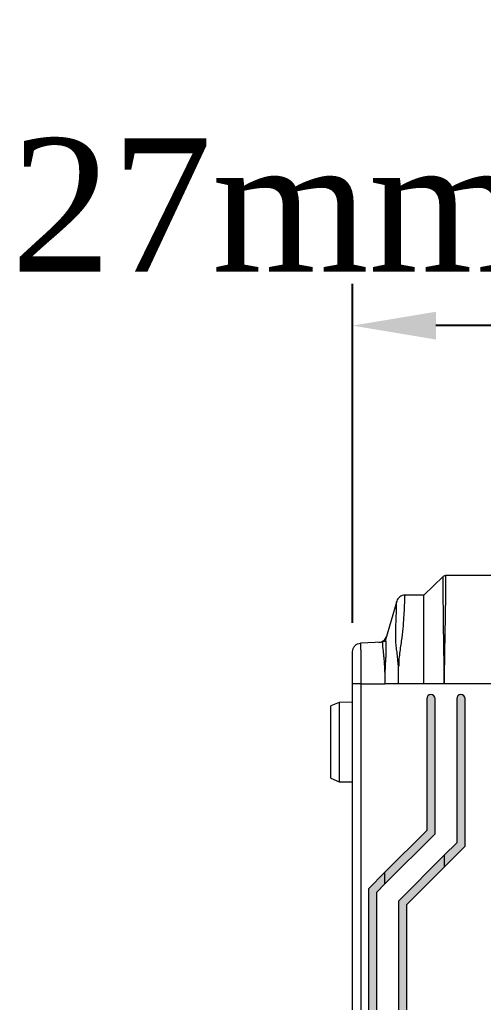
# Model space of a CAD drawing. Extents: x 222 to 1672, y 144 to 807.
# Drawn here: x 902.9 to 930.8, y 457.5 to 516.4 of the extents above; entities that cross this region are included whole.
import ezdxf

# ---------------------------------------------------------------- set-up
doc = ezdxf.new("R2010")
doc.units = 0
doc.header["$LTSCALE"] = 2
doc.header["$MEASUREMENT"] = 0
doc.layers.get('0').update_dxf_attribs({"linetype": 'CONTINUOUS'})
doc.layers.get('DEFPOINTS').update_dxf_attribs({"linetype": 'CONTINUOUS'})
doc.layers.add('DIM', color=7, linetype='CONTINUOUS')
doc.styles.get("Standard").update_dxf_attribs({"font": 'TIMES.TTF'})
doc.dimstyles.new('ISO-25', dxfattribs={"dimscale": 2, "dimtxt": 4, "dimasz": 2.5, "dimexe": 1.25, "dimexo": 0.625, "dimtad": 0, "dimdec": 4, "dimdsep": 46, "dimtxsty": 'Standard', "dimcen": 2.5, "dimadec": 0, "dimazin": 0, "dimtfac": 1, "dimtdec": 4, "dimtmove": 0, "dimatfit": 3, "dimfxl": 0, "dimtolj": 1, "dimtzin": 0, "dimarcsym": 0})

# ---------------------------------------------------------------- blocks, each defined once
blk = doc.blocks.new('*D208')
at = {"layer": 'DEFPOINTS', "color": 0}
for p in [(922.93, 498.063), (922.93, 478.992), (949.93, 478.992)]:
    blk.add_point(p, dxfattribs=at)
at = {"layer": 'DIM', "color": 0, "lineweight": -2}
for p, q in [((922.93, 480.242), (922.93, 500.563)), ((949.93, 480.242), (949.93, 500.563)), ((944.93, 498.063), (927.93, 498.063))]:
    blk.add_line(p, q, dxfattribs=at)
at = {"layer": 'DIM', "color": 0}
for points in [[(927.93, 498.897), (927.93, 497.23), (922.93, 498.063)], [(944.93, 497.23), (944.93, 498.897), (949.93, 498.063)]]:
    blk.add_solid(points, dxfattribs=at)
at = {"layer": 'DIM', "color": 0, "insert": (936.43, 504.49), "char_height": 8, "attachment_point": 5}
blk.add_mtext('\\A1;27mm [1.06"]', dxfattribs=at)

msp = doc.modelspace()

# ---------------------------------------------------------------- hatches: boundary and pattern name
at = {"layer": 'DIM'}
h = msp.add_hatch(color=256, dxfattribs=at)
edge = h.paths.add_edge_path(flags=0)
edge.add_line((927.88036, 467.57331), (927.88036, 475.67686))
edge.add_arc((927.63036, 475.67686), 0.25, 0, 180)
edge.add_line((927.38036, 475.67686), (927.38036, 467.78042))
edge.add_line((927.38036, 467.78042), (924.87225, 465.27231))
edge.add_line((924.87225, 465.27231), (924.87225, 464.56521))
edge.add_line((924.87225, 464.56521), (927.88036, 467.57331))
h = msp.add_hatch(color=256, dxfattribs=at)
edge = h.paths.add_edge_path(flags=0)
edge.add_line((929.68036, 466.82772), (929.68036, 475.67686))
edge.add_arc((929.43036, 475.67686), 0.25, 0, 180)
edge.add_line((929.18036, 475.67686), (929.18036, 467.03483))
edge.add_line((929.18036, 467.03483), (928.43036, 466.28483))
edge.add_line((928.43036, 466.28483), (928.43036, 465.57772))
edge.add_line((928.43036, 465.57772), (929.68036, 466.82772))
for points in [[(926.18036, 393.826), (926.18036, 463.32772), (928.43036, 465.57772), (928.43036, 466.28483), (925.68036, 463.53483), (925.68036, 393.61889), (928.43036, 390.86889), (928.43036, 391.576)], [(924.38036, 393.08042), (924.38036, 464.07331), (924.87225, 464.56521), (924.87225, 465.27231), (923.88036, 464.28042), (923.88036, 392.87331), (924.87225, 391.88141), (924.87225, 392.58852)]]:
    msp.add_hatch(color=256, dxfattribs=at).paths.add_polyline_path(points, flags=0)

# ---------------------------------------------------------------- linework, layer by layer
at = {"linetype": 'Continuous', "lineweight": 5}
for p, q in [((928.37223, 483.02073), (927.20658, 481.89507)), ((944.34955, 483.07686), (928.51116, 483.07686)), ((927.20658, 481.89507), (926.05713, 481.89507)), ((925.5765, 481.53289), (924.91194, 479.21528)), ((924.9479, 479.34843), (924.97147, 479.41334)), ((924.72841, 479.0706), (923.40855, 479.01298)), ((925.69599, 477.63584), (925.68036, 477.63575)), ((924.87225, 477.27749), (924.86886, 477.27747)), ((923.43036, 476.57686), (922.93036, 476.57686)), ((922.93036, 380.57686), (922.93036, 476.57686)), ((923.43036, 476.57686), (923.43036, 380.57686)), ((923.43036, 476.57686), (924.87225, 476.57686)), ((925.68036, 476.57686), (924.87225, 476.57686)), ((927.20658, 476.57686), (925.68036, 476.57686)), ((928.43036, 476.57686), (927.20658, 476.57686)), ((944.43036, 476.57686), (928.43036, 476.57686)), ((922.13028, 475.45417), (921.63036, 475.24544)), ((921.63036, 470.90828), (921.63036, 475.24544)), ((922.93036, 475.46813), (922.13028, 475.45417)), ((922.13028, 475.45417), (922.13028, 470.69955)), ((927.38036, 475.67686), (927.38036, 467.78042)), ((927.88036, 467.57331), (927.88036, 475.67686)), ((929.18036, 475.67686), (929.18036, 467.03483)), ((929.68036, 466.82773), (929.68036, 475.67686)), ((921.63036, 470.90828), (922.13028, 470.69955)), ((922.13028, 470.69955), (922.93036, 470.68559)), ((927.38036, 467.78042), (924.87225, 465.27231)), ((924.87225, 464.56521), (927.88036, 467.57331)), ((929.18036, 467.03483), (928.43036, 466.28483)), ((928.43036, 465.57772), (929.68036, 466.82773)), ((928.43036, 466.28483), (925.68036, 463.53483)), ((928.43036, 466.28483), (928.43036, 465.57772)), ((924.87225, 465.27231), (923.88036, 464.28042)), ((924.87225, 464.56521), (924.87225, 465.27231)), ((926.18036, 463.32773), (928.43036, 465.57772)), ((923.88036, 464.28042), (923.88036, 392.87331)), ((924.38036, 464.07331), (924.87225, 464.56521)), ((924.38036, 393.08041), (924.38036, 464.07331)), ((925.68036, 463.53483), (925.68036, 393.61889)), ((926.18036, 393.826), (926.18036, 463.32773))]:
    msp.add_line(p, q, dxfattribs=at)
for centre, radius, start, end in [((924.49084, 479.55116), 0.5, 283.7086267, 310.6212313), ((927.63036, 475.67686), 0.25, 0, 180), ((929.43036, 475.67686), 0.25, 0, 180)]:
    msp.add_arc(centre, radius, start, end, dxfattribs=at)
for points, knots in [([(928.43036, 476.57686), (928.4302, 476.69591), (928.42986, 476.94393), (928.42738, 477.33111), (928.42349, 477.7489), (928.41805, 478.19829), (928.41079, 478.68965), (928.40255, 479.21298), (928.39385, 479.74382), (928.38606, 480.26765), (928.37882, 480.9547), (928.3727, 481.72647), (928.37217, 482.29507), (928.37262, 482.6475), (928.37162, 482.83748), (928.37108, 482.95337), (928.37127, 483.01039), (928.37191, 483.01728), (928.37223, 483.02073)], [0, 0, 0, 0, 0.03741027, 0.07794286, 0.12173109, 0.16895665, 0.21986766, 0.27781827, 0.33693755, 0.39346794, 0.4541174, 0.57849892, 0.69386457, 0.74771784, 0.83240558, 0.88820219, 0.94407441, 1, 1, 1, 1]), ([(928.51116, 483.07686), (928.51116, 483.07586), (928.51117, 483.07396), (928.51121, 483.05909), (928.51127, 483.0383), (928.51136, 483.01306), (928.51148, 482.98545), (928.51162, 482.95714), (928.51178, 482.92957), (928.5124, 482.85393), (928.51321, 482.70792), (928.51114, 482.38301), (928.50562, 481.94283), (928.49841, 481.36834), (928.48649, 480.65738), (928.47017, 479.76266), (928.45208, 478.80027), (928.43843, 477.96018), (928.43175, 477.26202), (928.43081, 476.80191), (928.43036, 476.57686)], [0, 0, 0, 0, 0.03144158, 0.05940742, 0.08419175, 0.10604552, 0.12518096, 0.14177595, 0.15597796, 0.16790774, 0.24772008, 0.3073467, 0.40132753, 0.48070435, 0.54862293, 0.66531853, 0.78162584, 0.85635752, 0.92974339, 1, 1, 1, 1]), ([(926.05713, 481.89507), (925.94951, 481.89507), (925.84218, 481.85916), (925.67027, 481.72962), (925.60617, 481.63635), (925.5765, 481.53289)], [0, 0, 0, 0, 0.5, 0.5, 1, 1, 1, 1]), ([(926.05713, 481.89507), (926.05713, 481.89507), (926.05638, 481.86831), (926.05309, 481.76394), (926.05055, 481.68674), (926.04285, 481.48286), (926.03771, 481.35453), (926.02387, 481.05551), (926.01518, 480.88486), (925.99158, 480.50173), (925.97654, 480.28688), (925.93629, 479.82876), (925.91096, 479.58502), (925.84367, 479.06915), (925.79889, 478.79566), (925.74299, 478.37214), (925.72682, 478.22833), (925.70365, 477.93494), (925.69519, 477.78617), (925.69599, 477.63584)], [0, 0, 0, 0, 0.125, 0.125, 0.25, 0.25, 0.375, 0.375, 0.5, 0.5, 0.625, 0.625, 0.75, 0.75, 0.875, 0.875, 0.9375, 0.9375, 1, 1, 1, 1]), ([(927.20658, 479.23597), (927.20658, 479.63789), (927.20658, 480.00923), (927.20658, 480.66557), (927.20658, 480.95051), (927.20658, 481.41462), (927.20658, 481.59374), (927.20658, 481.83397), (927.20658, 481.89507), (927.20658, 481.89507)], [0, 0, 0, 0, 0.25, 0.25, 0.5, 0.5, 0.75, 0.75, 1, 1, 1, 1]), ([(925.68036, 477.6357), (925.6679, 477.77883), (925.65878, 477.92096), (925.63198, 478.19934), (925.61533, 478.33424), (925.58057, 478.59415), (925.56281, 478.71905), (925.53627, 478.96184), (925.52773, 479.07937), (925.51456, 479.42108), (925.51943, 479.63758), (925.53045, 480.04788), (925.53764, 480.24205), (925.54979, 480.59297), (925.55502, 480.75064), (925.56348, 481.02728), (925.56682, 481.14661), (925.57197, 481.3372), (925.57372, 481.40964), (925.57597, 481.50763), (925.5765, 481.53289), (925.5765, 481.53289)], [0, 0, 0, 0, 0.0625, 0.0625, 0.125, 0.125, 0.1875, 0.1875, 0.25, 0.25, 0.375, 0.375, 0.5, 0.5, 0.625, 0.625, 0.75, 0.75, 0.875, 0.875, 1, 1, 1, 1]), ([(924.51265, 479.06118), (924.60993, 479.06543), (924.71596, 479.10149), (924.88481, 479.2346), (924.94463, 479.32928), (924.97147, 479.42289)], [0, 0, 0, 0, 0.5, 0.5, 1, 1, 1, 1]), ([(922.93036, 478.51345), (922.93036, 478.57108), (922.94062, 478.63299), (922.98682, 478.75306), (923.0229, 478.81087), (923.11545, 478.90754), (923.17163, 478.94611), (923.28956, 478.99751), (923.35098, 479.01046), (923.40855, 479.01297)], [0, 0, 0, 0, 0.25, 0.25, 0.5, 0.5, 0.75, 0.75, 1, 1, 1, 1]), ([(923.40855, 479.01297), (923.40855, 479.01297), (923.40875, 479.00087), (923.4099, 478.92883), (923.41079, 478.87147), (923.41344, 478.69559), (923.41455, 478.62136), (923.41763, 478.41397), (923.41971, 478.27941), (923.42351, 477.99665), (923.42483, 477.89058), (923.42715, 477.65642), (923.42812, 477.52769), (923.43011, 477.13367), (923.43036, 476.85379), (923.43036, 476.57686)], [0, 0, 0, 0, 0.25, 0.25, 0.5, 0.5, 0.625, 0.625, 0.75, 0.75, 0.8125, 0.8125, 0.875, 0.875, 1, 1, 1, 1]), ([(924.91194, 479.21528), (924.90047, 479.1753), (924.87617, 479.1391), (924.81084, 479.08759), (924.76997, 479.07242), (924.72841, 479.0706)], [0, 0, 0, 0, 0.5, 0.5, 1, 1, 1, 1]), ([(924.86886, 477.27747), (924.86835, 477.40007), (924.8661, 477.52017), (924.85341, 477.74778), (924.84692, 477.85542), (924.8312, 478.04938), (924.82204, 478.13785), (924.80615, 478.29378), (924.79892, 478.36138), (924.77988, 478.54163), (924.77025, 478.6305), (924.75595, 478.77243), (924.75084, 478.82615), (924.73833, 478.95631), (924.73443, 479.00237), (924.72919, 479.06023), (924.72841, 479.0706), (924.72841, 479.0706)], [0, 0, 0, 0, 0.0625, 0.0625, 0.125, 0.125, 0.1875, 0.1875, 0.25, 0.25, 0.375, 0.375, 0.5, 0.5, 0.75, 0.75, 1, 1, 1, 1]), ([(924.91194, 479.21528), (924.91194, 479.21528), (924.91251, 479.20357), (924.91598, 479.13777), (924.91865, 479.08543), (924.92459, 478.93633), (924.92668, 478.87467), (924.92905, 478.75264), (924.92979, 478.70694), (924.93026, 478.60182), (924.9298, 478.54186), (924.92672, 478.40654), (924.92409, 478.33117), (924.91576, 478.16139), (924.91044, 478.06695), (924.89763, 477.8646), (924.88959, 477.75508), (924.8807, 477.52308), (924.87559, 477.39976), (924.87226, 477.2775)], [0, 0, 0, 0, 0.25, 0.25, 0.5, 0.5, 0.625, 0.625, 0.6875, 0.6875, 0.75, 0.75, 0.8125, 0.8125, 0.875, 0.875, 0.9375, 0.9375, 1, 1, 1, 1]), ([(927.20658, 476.57686), (927.20658, 477.04096), (927.20658, 477.50503), (927.20658, 478.4016), (927.20658, 478.83404), (927.20658, 479.23597)], [0, 0, 0, 0, 0.5, 0.5, 1, 1, 1, 1]), ([(922.93036, 476.57686), (922.93036, 476.69889), (922.93036, 476.82064), (922.93036, 477.06299), (922.93036, 477.18321), (922.93036, 477.4123), (922.93036, 477.52206), (922.93036, 477.70979), (922.93036, 477.78995), (922.93036, 477.92448), (922.93036, 477.98082), (922.93036, 478.07759), (922.93036, 478.11845), (922.93036, 478.22641), (922.93036, 478.27893), (922.93036, 478.40513), (922.93036, 478.44891), (922.93036, 478.50378), (922.93036, 478.51345), (922.93036, 478.51345)], [0, 0, 0, 0, 0.0625, 0.0625, 0.125, 0.125, 0.1875, 0.1875, 0.25, 0.25, 0.3125, 0.3125, 0.375, 0.375, 0.5, 0.5, 0.75, 0.75, 1, 1, 1, 1]), ([(925.68036, 476.57686), (925.68036, 476.7509), (925.68036, 477.09896), (925.68036, 477.45086), (925.68036, 477.6286), (925.68036, 477.6357)], [0.872398729, 0.872398729, 0.872398729, 0.872398729, 0.934898729, 0.997398729, 1, 1, 1, 1]), ([(924.87225, 477.2775), (924.87225, 477.18355), (924.87225, 476.95075), (924.87225, 476.71559), (924.87225, 476.57686)], [0.894121608, 0.894121608, 0.894121608, 0.894121608, 0.9375, 1, 1, 1, 1])]:
    msp.add_open_spline(points, degree=3, knots=knots, dxfattribs=at)
msp.add_open_spline([(928.51116, 483.07686), (928.46121, 483.07686), (928.40816, 483.05543), (928.37223, 483.02073)], degree=3, dxfattribs=at)

# ---------------------------------------------------------------- dimensions: what is measured, and where the dimension line sits
at = {"layer": 'DIM'}
dim = msp.add_linear_dim(base=(922.93035, 498.06324), p1=(949.93037, 478.99209), p2=(922.93035, 478.99209), dimstyle='ISO-25', override={"dimtad": 1, "dimpost": 'mm'}, dxfattribs=at)
dim.commit()
dim.dimension.update_dxf_attribs({"geometry": '*D208', "text_midpoint": (936.43036, 498.06324), "dimtype": 160})

doc.saveas('drawing.dxf')
